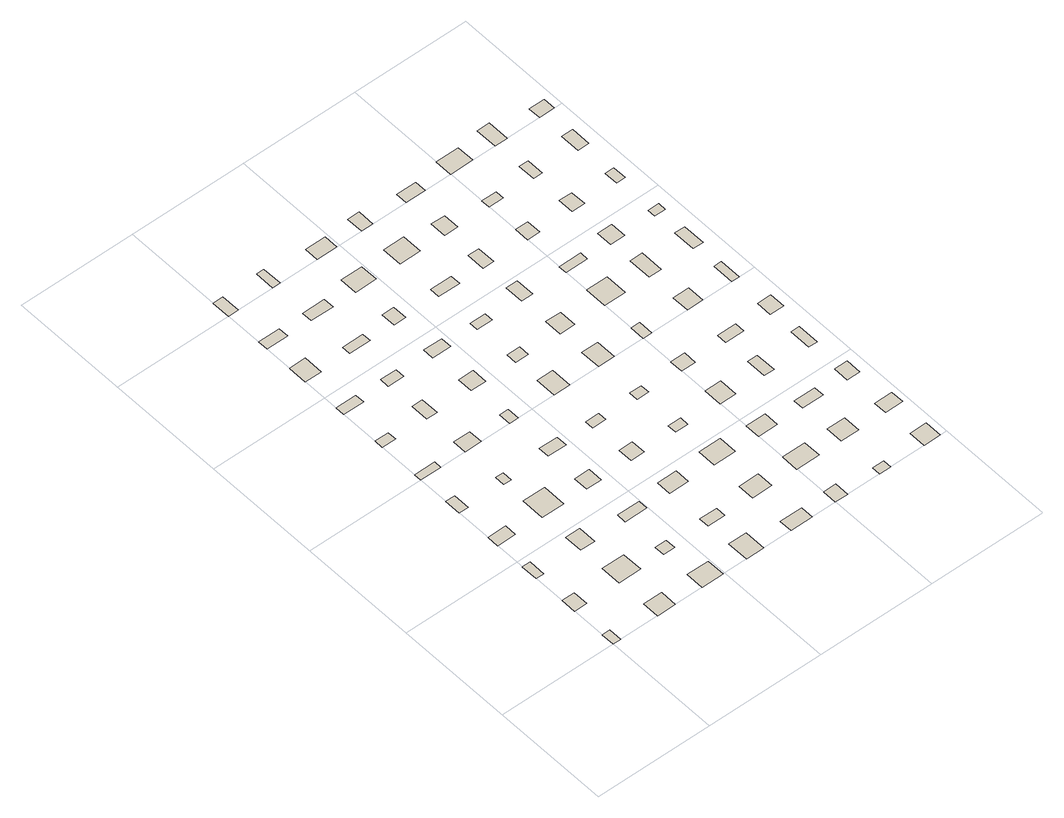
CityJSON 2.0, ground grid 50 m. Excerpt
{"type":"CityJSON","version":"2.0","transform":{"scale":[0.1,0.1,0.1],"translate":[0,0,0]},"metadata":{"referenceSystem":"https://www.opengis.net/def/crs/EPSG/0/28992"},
"CityObjects":{
"building1":{"type":"Building","attributes":{"roofType":"Hipped","yearOfConstruction":1974,"function":"Residential","storeysAboveGround":3},"geometry":[{"type":"MultiSurface","lod":"0","boundaries":[[[0,1,2,3]]]}]},
"building2":{"type":"Building","attributes":{"roofType":"Flat","yearOfConstruction":1986,"function":"Residential","storeysAboveGround":5},"geometry":[{"type":"MultiSurface","lod":"0","boundaries":[[[4,5,6,7]]]}]},
"building3":{"type":"Building","attributes":{"roofType":"Flat","yearOfConstruction":1957,"function":"Residential","storeysAboveGround":4},"geometry":[{"type":"MultiSurface","lod":"0","boundaries":[[[8,9,10,11]]]}]},
"building4":{"type":"Building","attributes":{"roofType":"Flat","yearOfConstruction":1972,"function":"Residential","storeysAboveGround":4},"geometry":[{"type":"MultiSurface","lod":"0","boundaries":[[[12,13,14,15]]]}]},
"building5":{"type":"Building","attributes":{"roofType":"Hipped","yearOfConstruction":1949,"function":"Residential","storeysAboveGround":1},"geometry":[{"type":"MultiSurface","lod":"0","boundaries":[[[16,17,18,19]]]}]},
"building6":{"type":"Building","attributes":{"roofType":"Pyramidal","yearOfConstruction":1952,"function":"Residential","storeysAboveGround":1},"geometry":[{"type":"MultiSurface","lod":"0","boundaries":[[[20,21,22,23]]]}]},
"building7":{"type":"Building","attributes":{"roofType":"Hipped","yearOfConstruction":1973,"function":"Residential","storeysAboveGround":1},"geometry":[{"type":"MultiSurface","lod":"0","boundaries":[[[24,25,26,27]]]}]},
"building8":{"type":"Building","attributes":{"roofType":"Flat","yearOfConstruction":2006,"function":"Residential","storeysAboveGround":4},"geometry":[{"type":"MultiSurface","lod":"0","boundaries":[[[28,29,30,31]]]}]},
"building9":{"type":"Building","attributes":{"roofType":"Pyramidal","yearOfConstruction":1969,"function":"Industrial","storeysAboveGround":1},"geometry":[{"type":"MultiSurface","lod":"0","boundaries":[[[32,33,34,35]]]}]},
"building10":{"type":"Building","attributes":{"roofType":"Flat","yearOfConstruction":1974,"function":"Residential","storeysAboveGround":3},"geometry":[{"type":"MultiSurface","lod":"0","boundaries":[[[36,37,38,39]]]}]},
"building11":{"type":"Building","attributes":{"roofType":"Shed","yearOfConstruction":1950,"function":"Industrial","storeysAboveGround":3},"geometry":[{"type":"MultiSurface","lod":"0","boundaries":[[[40,41,42,43]]]}]},
"building12":{"type":"Building","attributes":{"roofType":"Pyramidal","yearOfConstruction":1987,"function":"Residential","storeysAboveGround":1},"geometry":[{"type":"MultiSurface","lod":"0","boundaries":[[[44,45,46,47]]]}]},
"building13":{"type":"Building","attributes":{"roofType":"Shed","yearOfConstruction":1947,"function":"Industrial","storeysAboveGround":1},"geometry":[{"type":"MultiSurface","lod":"0","boundaries":[[[48,49,50,51]]]}]},
"building14":{"type":"Building","attributes":{"roofType":"Flat","yearOfConstruction":1996,"function":"Industrial","storeysAboveGround":4},"geometry":[{"type":"MultiSurface","lod":"0","boundaries":[[[52,53,54,55]]]}]},
"building15":{"type":"Building","attributes":{"roofType":"Flat","yearOfConstruction":2008,"function":"Industrial","storeysAboveGround":5},"geometry":[{"type":"MultiSurface","lod":"0","boundaries":[[[56,57,58,59]]]}]},
"building16":{"type":"Building","attributes":{"roofType":"Pyramidal","yearOfConstruction":1949,"function":"Industrial","storeysAboveGround":2},"geometry":[{"type":"MultiSurface","lod":"0","boundaries":[[[60,61,62,63]]]}]},
"building17":{"type":"Building","attributes":{"roofType":"Pyramidal","yearOfConstruction":2008,"function":"Residential","storeysAboveGround":2},"geometry":[{"type":"MultiSurface","lod":"0","boundaries":[[[64,65,66,67]]]}]},
"building18":{"type":"Building","attributes":{"roofType":"Gabled","yearOfConstruction":1964,"function":"Residential","storeysAboveGround":1},"geometry":[{"type":"MultiSurface","lod":"0","boundaries":[[[68,69,70,71]]]}]},
"building19":{"type":"Building","attributes":{"roofType":"Shed","yearOfConstruction":2008,"function":"Residential","storeysAboveGround":2},"geometry":[{"type":"MultiSurface","lod":"0","boundaries":[[[72,73,74,75]]]}]},
"building20":{"type":"Building","attributes":{"roofType":"Flat","yearOfConstruction":2002,"function":"Residential","storeysAboveGround":5},"geometry":[{"type":"MultiSurface","lod":"0","boundaries":[[[76,77,78,79]]]}]},
"building21":{"type":"Building","attributes":{"roofType":"Hipped","yearOfConstruction":1971,"function":"Residential","storeysAboveGround":3},"geometry":[{"type":"MultiSurface","lod":"0","boundaries":[[[80,81,82,83]]]}]},
"building22":{"type":"Building","attributes":{"roofType":"Shed","yearOfConstruction":1996,"function":"Residential","storeysAboveGround":3},"geometry":[{"type":"MultiSurface","lod":"0","boundaries":[[[84,85,86,87]]]}]},
"building23":{"type":"Building","attributes":{"roofType":"Flat","yearOfConstruction":1945,"function":"Residential","storeysAboveGround":4},"geometry":[{"type":"MultiSurface","lod":"0","boundaries":[[[88,89,90,91]]]}]},
"building24":{"type":"Building","attributes":{"roofType":"Flat","yearOfConstruction":1972,"function":"Industrial","storeysAboveGround":4},"geometry":[{"type":"MultiSurface","lod":"0","boundaries":[[[92,93,94,95]]]}]},
"building25":{"type":"Building","attributes":{"roofType":"Hipped","yearOfConstruction":1981,"function":"Residential","storeysAboveGround":1},"geometry":[{"type":"MultiSurface","lod":"0","boundaries":[[[96,97,98,99]]]}]},
"building26":{"type":"Building","attributes":{"roofType":"Flat","yearOfConstruction":1963,"function":"Industrial","storeysAboveGround":5},"geometry":[{"type":"MultiSurface","lod":"0","boundaries":[[[100,101,102,103]]]}]},
"building27":{"type":"Building","attributes":{"roofType":"Hipped","yearOfConstruction":1952,"function":"Residential","storeysAboveGround":1},"geometry":[{"type":"MultiSurface","lod":"0","boundaries":[[[104,105,106,107]]]}]},
"building28":{"type":"Building","attributes":{"roofType":"Shed","yearOfConstruction":1966,"function":"Residential","storeysAboveGround":3},"geometry":[{"type":"MultiSurface","lod":"0","boundaries":[[[108,109,110,111]]]}]},
"building29":{"type":"Building","attributes":{"roofType":"Flat","yearOfConstruction":1986,"function":"Residential","storeysAboveGround":4},"geometry":[{"type":"MultiSurface","lod":"0","boundaries":[[[112,113,114,115]]]}]},
"building30":{"type":"Building","attributes":{"roofType":"Hipped","yearOfConstruction":2007,"function":"Residential","storeysAboveGround":3},"geometry":[{"type":"MultiSurface","lod":"0","boundaries":[[[116,117,118,119]]]}]},
"building31":{"type":"Building","attributes":{"roofType":"Flat","yearOfConstruction":2004,"function":"Residential","storeysAboveGround":4},"geometry":[{"type":"MultiSurface","lod":"0","boundaries":[[[120,121,122,123]]]}]},
"building32":{"type":"Building","attributes":{"roofType":"Flat","yearOfConstruction":1977,"function":"Industrial","storeysAboveGround":5},"geometry":[{"type":"MultiSurface","lod":"0","boundaries":[[[124,125,126,127]]]}]},
"building33":{"type":"Building","attributes":{"roofType":"Pyramidal","yearOfConstruction":1999,"function":"Residential","storeysAboveGround":3},"geometry":[{"type":"MultiSurface","lod":"0","boundaries":[[[128,129,130,131]]]}]},
"building34":{"type":"Building","attributes":{"roofType":"Hipped","yearOfConstruction":1963,"function":"Residential","storeysAboveGround":3},"geometry":[{"type":"MultiSurface","lod":"0","boundaries":[[[132,133,134,135]]]}]},
"building35":{"type":"Building","attributes":{"roofType":"Flat","yearOfConstruction":1971,"function":"Residential","storeysAboveGround":3},"geometry":[{"type":"MultiSurface","lod":"0","boundaries":[[[136,137,138,139]]]}]},
"building36":{"type":"Building","attributes":{"roofType":"Flat","yearOfConstruction":1959,"function":"Industrial","storeysAboveGround":5},"geometry":[{"type":"MultiSurface","lod":"0","boundaries":[[[140,141,142,143]]]}]},
"building37":{"type":"Building","attributes":{"roofType":"Pyramidal","yearOfConstruction":1987,"function":"Residential","storeysAboveGround":2},"geometry":[{"type":"MultiSurface","lod":"0","boundaries":[[[144,145,146,147]]]}]},
"building38":{"type":"Building","attributes":{"roofType":"Gabled","yearOfConstruction":2004,"function":"Residential","storeysAboveGround":3},"geometry":[{"type":"MultiSurface","lod":"0","boundaries":[[[148,149,150,151]]]}]},
"building39":{"type":"Building","attributes":{"roofType":"Flat","yearOfConstruction":1950,"function":"Residential","storeysAboveGround":3},"geometry":[{"type":"MultiSurface","lod":"0","boundaries":[[[152,153,154,155]]]}]},
"building40":{"type":"Building","attributes":{"roofType":"Flat","yearOfConstruction":2009,"function":"Industrial","storeysAboveGround":2},"geometry":[{"type":"MultiSurface","lod":"0","boundaries":[[[156,157,158,159]]]}]},
"building41":{"type":"Building","attributes":{"roofType":"Gabled","yearOfConstruction":1954,"function":"Residential","storeysAboveGround":3},"geometry":[{"type":"MultiSurface","lod":"0","boundaries":[[[160,161,162,163]]]}]},
"building42":{"type":"Building","attributes":{"roofType":"Pyramidal","yearOfConstruction":1979,"function":"Residential","storeysAboveGround":3},"geometry":[{"type":"MultiSurface","lod":"0","boundaries":[[[164,165,166,167]]]}]},
"building43":{"type":"Building","attributes":{"roofType":"Gabled","yearOfConstruction":1988,"function":"Residential","storeysAboveGround":3},"geometry":[{"type":"MultiSurface","lod":"0","boundaries":[[[168,169,170,171]]]}]},
"building44":{"type":"Building","attributes":{"roofType":"Flat","yearOfConstruction":1962,"function":"Residential","storeysAboveGround":2},"geometry":[{"type":"MultiSurface","lod":"0","boundaries":[[[172,173,174,175]]]}]},
"building45":{"type":"Building","attributes":{"roofType":"Flat","yearOfConstruction":2002,"function":"Residential","storeysAboveGround":5},"geometry":[{"type":"MultiSurface","lod":"0","boundaries":[[[176,177,178,179]]]}]},
"building46":{"type":"Building","attributes":{"roofType":"Gabled","yearOfConstruction":2011,"function":"Residential","storeysAboveGround":2},"geometry":[{"type":"MultiSurface","lod":"0","boundaries":[[[180,181,182,183]]]}]},
"building47":{"type":"Building","attributes":{"roofType":"Gabled","yearOfConstruction":2007,"function":"Residential","storeysAboveGround":2},"geometry":[{"type":"MultiSurface","lod":"0","boundaries":[[[184,185,186,187]]]}]},
"building48":{"type":"Building","attributes":{"roofType":"Flat","yearOfConstruction":1974,"function":"Industrial","storeysAboveGround":5},"geometry":[{"type":"MultiSurface","lod":"0","boundaries":[[[188,189,190,191]]]}]},
"building49":{"type":"Building","attributes":{"roofType":"Flat","yearOfConstruction":1968,"function":"Residential","storeysAboveGround":4},"geometry":[{"type":"MultiSurface","lod":"0","boundaries":[[[192,193,194,195]]]}]},
"building50":{"type":"Building","attributes":{"roofType":"Pyramidal","yearOfConstruction":2001,"function":"Residential","storeysAboveGround":2},"geometry":[{"type":"MultiSurface","lod":"0","boundaries":[[[196,197,198,199]]]}]},
"building51":{"type":"Building","attributes":{"roofType":"Flat","yearOfConstruction":2014,"function":"Residential","storeysAboveGround":3},"geometry":[{"type":"MultiSurface","lod":"0","boundaries":[[[200,201,202,203]]]}]},
"building52":{"type":"Building","attributes":{"roofType":"Hipped","yearOfConstruction":1961,"function":"Residential","storeysAboveGround":3},"geometry":[{"type":"MultiSurface","lod":"0","boundaries":[[[204,205,206,207]]]}]},
"building53":{"type":"Building","attributes":{"roofType":"Flat","yearOfConstruction":1950,"function":"Residential","storeysAboveGround":4},"geometry":[{"type":"MultiSurface","lod":"0","boundaries":[[[208,209,210,211]]]}]},
"building54":{"type":"Building","attributes":{"roofType":"Hipped","yearOfConstruction":1960,"function":"Residential","storeysAboveGround":2},"geometry":[{"type":"MultiSurface","lod":"0","boundaries":[[[212,213,214,215]]]}]},
"building55":{"type":"Building","attributes":{"roofType":"Flat","yearOfConstruction":2003,"function":"Industrial","storeysAboveGround":5},"geometry":[{"type":"MultiSurface","lod":"0","boundaries":[[[216,217,218,219]]]}]},
"building56":{"type":"Building","attributes":{"roofType":"Flat","yearOfConstruction":1990,"function":"Residential","storeysAboveGround":4},"geometry":[{"type":"MultiSurface","lod":"0","boundaries":[[[220,221,222,223]]]}]},
"building57":{"type":"Building","attributes":{"roofType":"Flat","yearOfConstruction":1976,"function":"Residential","storeysAboveGround":2},"geometry":[{"type":"MultiSurface","lod":"0","boundaries":[[[224,225,226,227]]]}]},
"building58":{"type":"Building","attributes":{"roofType":"Shed","yearOfConstruction":1975,"function":"Residential","storeysAboveGround":3},"geometry":[{"type":"MultiSurface","lod":"0","boundaries":[[[228,229,230,231]]]}]},
"building59":{"type":"Building","attributes":{"roofType":"Gabled","yearOfConstruction":1946,"function":"Residential","storeysAboveGround":3},"geometry":[{"type":"MultiSurface","lod":"0","boundaries":[[[232,233,234,235]]]}]},
"building60":{"type":"Building","attributes":{"roofType":"Shed","yearOfConstruction":1948,"function":"Residential","storeysAboveGround":3},"geometry":[{"type":"MultiSurface","lod":"0","boundaries":[[[236,237,238,239]]]}]},
"building61":{"type":"Building","attributes":{"roofType":"Flat","yearOfConstruction":1967,"function":"Residential","storeysAboveGround":4},"geometry":[{"type":"MultiSurface","lod":"0","boundaries":[[[240,241,242,243]]]}]},
"building62":{"type":"Building","attributes":{"roofType":"Flat","yearOfConstruction":1968,"function":"Residential","storeysAboveGround":4},"geometry":[{"type":"MultiSurface","lod":"0","boundaries":[[[244,245,246,247]]]}]},
"building63":{"type":"Building","attributes":{"roofType":"Flat","yearOfConstruction":1985,"function":"Residential","storeysAboveGround":5},"geometry":[{"type":"MultiSurface","lod":"0","boundaries":[[[248,249,250,251]]]}]},
"building64":{"type":"Building","attributes":{"roofType":"Flat","yearOfConstruction":1992,"function":"Residential","storeysAboveGround":2},"geometry":[{"type":"MultiSurface","lod":"0","boundaries":[[[252,253,254,255]]]}]},
"building65":{"type":"Building","attributes":{"roofType":"Flat","yearOfConstruction":1989,"function":"Residential","storeysAboveGround":1},"geometry":[{"type":"MultiSurface","lod":"0","boundaries":[[[256,257,258,259]]]}]},
"building66":{"type":"Building","attributes":{"roofType":"Flat","yearOfConstruction":1946,"function":"Residential","storeysAboveGround":2},"geometry":[{"type":"MultiSurface","lod":"0","boundaries":[[[260,261,262,263]]]}]},
"building67":{"type":"Building","attributes":{"roofType":"Gabled","yearOfConstruction":2004,"function":"Residential","storeysAboveGround":1},"geometry":[{"type":"MultiSurface","lod":"0","boundaries":[[[264,265,266,267]]]}]},
"building68":{"type":"Building","attributes":{"roofType":"Pyramidal","yearOfConstruction":1955,"function":"Residential","storeysAboveGround":3},"geometry":[{"type":"MultiSurface","lod":"0","boundaries":[[[268,269,270,271]]]}]},
"building69":{"type":"Building","attributes":{"roofType":"Pyramidal","yearOfConstruction":1954,"function":"Residential","storeysAboveGround":3},"geometry":[{"type":"MultiSurface","lod":"0","boundaries":[[[272,273,274,275]]]}]},
"building70":{"type":"Building","attributes":{"roofType":"Gabled","yearOfConstruction":1983,"function":"Residential","storeysAboveGround":3},"geometry":[{"type":"MultiSurface","lod":"0","boundaries":[[[276,277,278,279]]]}]},
"building71":{"type":"Building","attributes":{"roofType":"Flat","yearOfConstruction":2008,"function":"Residential","storeysAboveGround":5},"geometry":[{"type":"MultiSurface","lod":"0","boundaries":[[[280,281,282,283]]]}]},
"building72":{"type":"Building","attributes":{"roofType":"Flat","yearOfConstruction":1967,"function":"Residential","storeysAboveGround":4},"geometry":[{"type":"MultiSurface","lod":"0","boundaries":[[[284,285,286,287]]]}]},
"building73":{"type":"Building","attributes":{"roofType":"Hipped","yearOfConstruction":1948,"function":"Residential","storeysAboveGround":1},"geometry":[{"type":"MultiSurface","lod":"0","boundaries":[[[288,289,290,291]]]}]},
"building74":{"type":"Building","attributes":{"roofType":"Gabled","yearOfConstruction":1995,"function":"Residential","storeysAboveGround":2},"geometry":[{"type":"MultiSurface","lod":"0","boundaries":[[[292,293,294,295]]]}]},
"building75":{"type":"Building","attributes":{"roofType":"Gabled","yearOfConstruction":1966,"function":"Residential","storeysAboveGround":1},"geometry":[{"type":"MultiSurface","lod":"0","boundaries":[[[296,297,298,299]]]}]},
"building76":{"type":"Building","attributes":{"roofType":"Flat","yearOfConstruction":2000,"function":"Residential","storeysAboveGround":4},"geometry":[{"type":"MultiSurface","lod":"0","boundaries":[[[300,301,302,303]]]}]},
"building77":{"type":"Building","attributes":{"roofType":"Flat","yearOfConstruction":1970,"function":"Industrial","storeysAboveGround":1},"geometry":[{"type":"MultiSurface","lod":"0","boundaries":[[[304,305,306,307]]]}]},
"building78":{"type":"Building","attributes":{"roofType":"Flat","yearOfConstruction":1984,"function":"Residential","storeysAboveGround":3},"geometry":[{"type":"MultiSurface","lod":"0","boundaries":[[[308,309,310,311]]]}]},
"building79":{"type":"Building","attributes":{"roofType":"Flat","yearOfConstruction":1990,"function":"Industrial","storeysAboveGround":4},"geometry":[{"type":"MultiSurface","lod":"0","boundaries":[[[312,313,314,315]]]}]},
"building80":{"type":"Building","attributes":{"roofType":"Pyramidal","yearOfConstruction":1992,"function":"Residential","storeysAboveGround":3},"geometry":[{"type":"MultiSurface","lod":"0","boundaries":[[[316,317,318,319]]]}]},
"building81":{"type":"Building","attributes":{"roofType":"Flat","yearOfConstruction":1970,"function":"Residential","storeysAboveGround":5},"geometry":[{"type":"MultiSurface","lod":"0","boundaries":[[[320,321,322,323]]]}]},
"building82":{"type":"Building","attributes":{"roofType":"Shed","yearOfConstruction":1979,"function":"Residential","storeysAboveGround":1},"geometry":[{"type":"MultiSurface","lod":"0","boundaries":[[[324,325,326,327]]]}]},
"building83":{"type":"Building","attributes":{"roofType":"Flat","yearOfConstruction":1953,"function":"Residential","storeysAboveGround":4},"geometry":[{"type":"MultiSurface","lod":"0","boundaries":[[[328,329,330,331]]]}]},
"building84":{"type":"Building","attributes":{"roofType":"Flat","yearOfConstruction":2004,"function":"Residential","storeysAboveGround":5},"geometry":[{"type":"MultiSurface","lod":"0","boundaries":[[[332,333,334,335]]]}]},
"building85":{"type":"Building","attributes":{"roofType":"Pyramidal","yearOfConstruction":2010,"function":"Residential","storeysAboveGround":2},"geometry":[{"type":"MultiSurface","lod":"0","boundaries":[[[336,337,338,339]]]}]},
"building86":{"type":"Building","attributes":{"roofType":"Flat","yearOfConstruction":1978,"function":"Residential","storeysAboveGround":1},"geometry":[{"type":"MultiSurface","lod":"0","boundaries":[[[340,341,342,343]]]}]},
"building87":{"type":"Building","attributes":{"roofType":"Flat","yearOfConstruction":2013,"function":"Residential","storeysAboveGround":3},"geometry":[{"type":"MultiSurface","lod":"0","boundaries":[[[344,345,346,347]]]}]},
"building88":{"type":"Building","attributes":{"roofType":"Pyramidal","yearOfConstruction":2002,"function":"Residential","storeysAboveGround":1},"geometry":[{"type":"MultiSurface","lod":"0","boundaries":[[[348,349,350,351]]]}]}
},
"vertices":[
[33,0,0],[33,57,0],[0,57,0],[0,0,0],
[54,200,0],[54,266,0],[0,266,0],[0,200,0],
[34,400,0],[34,472,0],[0,472,0],[0,400,0],
[79,600,0],[79,651,0],[0,651,0],[0,600,0],
[280,0,0],[280,72,0],[200,72,0],[200,0,0],
[40,800,0],[40,870,0],[0,870,0],[0,800,0],
[297,200,0],[297,288,0],[200,288,0],[200,200,0],
[90,1000,0],[90,1032,0],[0,1032,0],[0,1000,0],
[262,400,0],[262,478,0],[200,478,0],[200,400,0],
[59,1200,0],[59,1238,0],[0,1238,0],[0,1200,0],
[296,600,0],[296,699,0],[200,699,0],[200,600,0],
[494,0,0],[494,77,0],[400,77,0],[400,0,0],
[234,800,0],[234,842,0],[200,842,0],[200,800,0],
[89,1400,0],[89,1441,0],[0,1441,0],[0,1400,0],
[450,200,0],[450,244,0],[400,244,0],[400,200,0],
[71,1600,0],[71,1683,0],[0,1683,0],[0,1600,0],
[272,1000,0],[272,1060,0],[200,1060,0],[200,1000,0],
[498,400,0],[498,440,0],[400,440,0],[400,400,0],
[93,1800,0],[93,1843,0],[0,1843,0],[0,1800,0],
[246,1200,0],[246,1277,0],[200,1277,0],[200,1200,0],
[465,600,0],[465,662,0],[400,662,0],[400,600,0],
[43,2000,0],[43,2079,0],[0,2079,0],[0,2000,0],
[678,0,0],[678,92,0],[600,92,0],[600,0,0],
[270,1400,0],[270,1440,0],[200,1440,0],[200,1400,0],
[480,800,0],[480,846,0],[400,846,0],[400,800,0],
[676,200,0],[676,243,0],[600,243,0],[600,200,0],
[438,1000,0],[438,1053,0],[400,1053,0],[400,1000,0],
[291,1600,0],[291,1638,0],[200,1638,0],[200,1600,0],
[684,400,0],[684,463,0],[600,463,0],[600,400,0],
[297,1800,0],[297,1845,0],[200,1845,0],[200,1800,0],
[466,1200,0],[466,1265,0],[400,1265,0],[400,1200,0],
[660,600,0],[660,663,0],[600,663,0],[600,600,0],
[233,2000,0],[233,2085,0],[200,2085,0],[200,2000,0],
[896,0,0],[896,55,0],[800,55,0],[800,0,0],
[480,1400,0],[480,1447,0],[400,1447,0],[400,1400,0],
[659,800,0],[659,836,0],[600,836,0],[600,800,0],
[887,200,0],[887,270,0],[800,270,0],[800,200,0],
[452,1600,0],[452,1662,0],[400,1662,0],[400,1600,0],
[671,1000,0],[671,1089,0],[600,1089,0],[600,1000,0],
[896,400,0],[896,478,0],[800,478,0],[800,400,0],
[656,1200,0],[656,1245,0],[600,1245,0],[600,1200,0],
[492,1800,0],[492,1876,0],[400,1876,0],[400,1800,0],
[855,600,0],[855,638,0],[800,638,0],[800,600,0],
[1056,0,0],[1056,62,0],[1000,62,0],[1000,0,0],
[488,2000,0],[488,2061,0],[400,2061,0],[400,2000,0],
[668,1400,0],[668,1437,0],[600,1437,0],[600,1400,0],
[852,800,0],[852,838,0],[800,838,0],[800,800,0],
[1100,200,0],[1100,275,0],[1000,275,0],[1000,200,0],
[694,1600,0],[694,1643,0],[600,1643,0],[600,1600,0],
[871,1000,0],[871,1087,0],[800,1087,0],[800,1000,0],
[1085,400,0],[1085,464,0],[1000,464,0],[1000,400,0],
[690,1800,0],[690,1886,0],[600,1886,0],[600,1800,0],
[866,1200,0],[866,1274,0],[800,1274,0],[800,1200,0],
[1071,600,0],[1071,678,0],[1000,678,0],[1000,600,0],
[1249,0,0],[1249,36,0],[1200,36,0],[1200,0,0],
[650,2000,0],[650,2072,0],[600,2072,0],[600,2000,0],
[849,1400,0],[849,1481,0],[800,1481,0],[800,1400,0],
[1062,800,0],[1062,855,0],[1000,855,0],[1000,800,0],
[1278,200,0],[1278,273,0],[1200,273,0],[1200,200,0],
[847,1600,0],[847,1678,0],[800,1678,0],[800,1600,0],
[1038,1000,0],[1038,1062,0],[1000,1062,0],[1000,1000,0],
[1292,400,0],[1292,445,0],[1200,445,0],[1200,400,0],
[859,1800,0],[859,1869,0],[800,1869,0],[800,1800,0],
[1243,600,0],[1243,686,0],[1200,686,0],[1200,600,0],
[1092,1200,0],[1092,1293,0],[1000,1293,0],[1000,1200,0],
[1472,0,0],[1472,74,0],[1400,74,0],[1400,0,0],
[886,2000,0],[886,2050,0],[800,2050,0],[800,2000,0],
[1096,1400,0],[1096,1436,0],[1000,1436,0],[1000,1400,0],
[1281,800,0],[1281,844,0],[1200,844,0],[1200,800,0],
[1477,200,0],[1477,257,0],[1400,257,0],[1400,200,0],
[1055,1600,0],[1055,1663,0],[1000,1663,0],[1000,1600,0],
[1269,1000,0],[1269,1073,0],[1200,1073,0],[1200,1000,0],
[1456,400,0],[1456,466,0],[1400,466,0],[1400,400,0],
[1064,1800,0],[1064,1838,0],[1000,1838,0],[1000,1800,0],
[1255,1200,0],[1255,1298,0],[1200,1298,0],[1200,1200,0],
[1437,600,0],[1437,692,0],[1400,692,0],[1400,600,0],
[1100,2000,0],[1100,2075,0],[1000,2075,0],[1000,2000,0],
[1263,1400,0],[1263,1467,0],[1200,1467,0],[1200,1400,0],
[1459,800,0],[1459,866,0],[1400,866,0],[1400,800,0],
[1256,1600,0],[1256,1666,0],[1200,1666,0],[1200,1600,0],
[1433,1000,0],[1433,1093,0],[1400,1093,0],[1400,1000,0],
[1239,1800,0],[1239,1874,0],[1200,1874,0],[1200,1800,0],
[1443,1200,0],[1443,1296,0],[1400,1296,0],[1400,1200,0],
[1254,2000,0],[1254,2092,0],[1200,2092,0],[1200,2000,0],
[1447,1400,0],[1447,1434,0],[1400,1434,0],[1400,1400,0],
[1439,1600,0],[1439,1659,0],[1400,1659,0],[1400,1600,0],
[1449,1800,0],[1449,1884,0],[1400,1884,0],[1400,1800,0],
[1467,2000,0],[1467,2053,0],[1400,2053,0],[1400,2000,0]
]}
